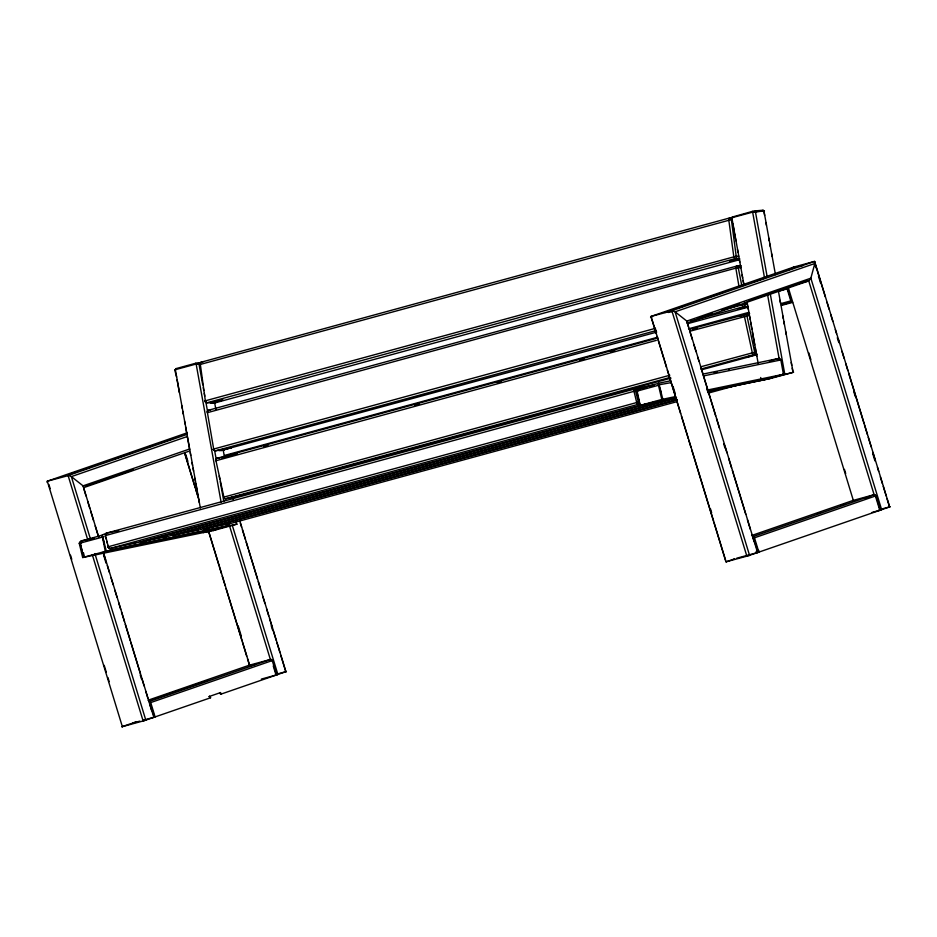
<?xml version="1.0" encoding="UTF-8"?>
<svg xmlns="http://www.w3.org/2000/svg" width="937" height="937" viewBox="0 0 937 937"><rect width="100%" height="100%" fill="white"/><g stroke="black" fill="none" stroke-linecap="round" stroke-linejoin="round"><path stroke-width="1.41" d="M108.575 547.805A2.073 1.534 78.3 0 0 110.097 548.461L134.729 543.378L662.799 399.197L658.793 383.21L636.492 389.862L635.754 391.479L639.186 405.639L676.081 398.026M83.897 487.463L83.065 485.858L71.364 476.605L68.741 475.492L47.307 481.196L47.166 482.485M651.59 317.174L651.73 317.784M108.013 547.442L107.685 544.971M763.327 211.282L763.046 210.204L753.699 211.024L732.172 217.079M223.615 497.711L224.447 497.032M213.413 449.772L213.589 449.221A2.073 1.511 86.8 0 0 215.416 450.849L231.392 447.71L221.05 450.533A2.073 1.511 86.8 0 1 219.914 450.228M205.062 401.633L205.976 401.13M102.356 536.55L105.295 551.354L237.12 524.099L215.17 530.073M754.8 352.734L746.777 315.078M744.599 304.794L744.587 301.749M736.259 256.656L731.258 218.825M658.98 384.486L658.477 385.271L661.803 399.467L675.577 396.562M83.569 557.281L80.125 543.12L81.039 542.289M792.491 268.041L793.686 267.08L814.476 261.411L815.272 261.821L810.856 278.184L808.748 280.901L687.243 322.925L688.496 327.036M213.086 449.21L654.038 328.711M763.737 211.118L764.475 210.942L753.266 211.879M754.636 352.511L755.866 351.996M744.435 304.548L747.117 304.068M687.243 322.925L687.699 322.234L686.809 321.086L675.097 311.822L672.485 310.709L651.051 316.425L650.594 317.128L651.484 318.275M637.781 390.272L636.633 391.233L640.065 405.393L675.554 398.073M736.107 256.41L738.813 256.117M106.584 534.219C104.768 532.72 99.404 536.444 102.683 537.018M670.248 380.855L658.793 383.21L658.242 384.943L670.693 382.694M143.783 720.811L154.336 717.192L142.623 720.366M276.04 675.085L286.406 671.513L275.548 674.488M725.952 561.837L747.41 556.028M814.476 261.411L671.841 310.744L746.883 556.215L758.08 552.408L736.669 558.229M875.802 497.278L879.784 510.302L890.15 506.73L879.293 509.705M203.306 532.626L226.895 526.207L106.291 551.085L102.285 535.097L80.699 541.293L80.242 543.085L83.686 557.257M646.6 387.11L638.015 388.89L636.867 390.038L640.182 405.37M187.306 432.777L47.307 481.196L122.36 726.667L143.666 720.811M71.68 473.642L75.616 472.283M82.163 470.023L91.346 466.849M114.935 458.685L118.87 457.326M120.182 456.869L124.117 455.511M128.053 454.152L131.976 452.794M147.706 447.347L151.642 445.989M160.824 442.814L164.748 441.456M166.06 440.999L172.619 438.739M186.955 434.417L68.096 475.527L87.691 539.618M186.744 436.701L71.364 476.605L90.62 539.595M189.192 449.151L83.065 485.858L98.654 536.854M85.454 486.162L103.164 480.037M104.522 479.568L122.22 473.443M123.59 472.974L133.113 469.671M83.498 487.708L188.805 451.283M793.686 267.08L651.051 316.425L726.093 561.884M664.93 312.501L674.113 309.327M678.037 307.957L684.596 305.696M710.82 296.631L722.614 292.543M740.968 286.195L744.903 284.836M754.074 281.662L765.869 277.586M786.846 270.325L793.405 268.064M697.362 318.557L706.896 315.254M708.267 314.785L712.343 313.368M721.877 310.077L725.964 308.66M727.323 308.191L739.586 303.951M749.12 300.66L766.817 294.534M768.176 294.066L788.614 286.991M789.973 286.523L807.671 280.397M148.034 700.244L249.289 665.223L270.664 659.39A1.569 1.16 70.9 0 1 272.245 660.585L276.626 674.921L220.57 694.27L220.09 692.689L221.155 694.106L220.57 694.27M149.627 700.571L167.184 694.504M168.531 694.036L188.782 687.032M190.129 686.563L207.686 680.496M149.159 701.415L270.664 659.39L270.91 660.187M130.829 723.669L121.728 726.807L122.36 726.667M132.094 723.235L136.24 721.806M208.822 696.648L220.675 692.525M149.405 702.211L154.535 717.11L210.591 697.76L209.513 696.343L210.591 697.76M751.779 535.472L853.033 500.452L874.408 494.619A1.569 1.16 70.9 0 1 875.99 495.814L880.37 510.138L758.279 552.326L752.903 536.643L874.408 494.619L874.654 495.404M816.818 513.851L820.871 512.445M841.121 505.441L845.174 504.036M726.538 561.673L734.573 558.897L733.976 559.049M756.136 551.436L758.841 550.499M94.379 538.119L81.507 540.778L79.715 542.125L79.247 543.366L82.679 557.527L213.905 530.389M276.965 674.757L277.891 674.488L232.388 525.645M145.235 720.366L145.821 720.166L94.895 553.591M881.049 509.904L881.635 509.705L810.856 278.184L686.809 321.086L757.6 552.607M748.628 555.664L749.565 555.383L675.097 311.822L815.202 263.367L889.67 506.929M201.443 362.478L196.02 363.158L175.933 368.639L175.641 369.787M763.175 210.462L763.046 210.204M196.676 363.884L174.727 369.846L176.554 377.002M753.184 211.996L731.399 217.852L732.289 220.851M276.591 674.909L275.209 675.308M880.323 510.126L878.953 510.524M175.933 368.639L175.664 368.967M205.027 532.193L226.063 526.453M782.922 374.472L760.61 380.539L772.217 378.079M771.666 378.197L793.616 372.212L761.781 380.235M132.925 723.013L132.281 723.188L139.847 721.115M144.04 720.705L143.138 720.986L92.271 554.622M732.582 217.934L729.923 217.888L201.455 362.127A2.073 1.394 74.7 0 0 200.307 364.13L205.32 400.696A2.073 1.394 74.7 0 0 207.018 402.758L735.475 258.518A2.073 1.499 -89.2 0 0 736.681 256.082L204.688 400.989L205.262 401.13A2.073 1.499 -89.2 0 0 207.018 402.758L211.293 402.816L223.053 400.017L212.722 402.84A2.073 1.499 -89.2 0 1 211.598 402.523M738.461 258.94L729.419 261.4L739.89 258.952M739.27 259.783L215.006 402.875L212.722 402.84M738.555 266.483L741.132 265.78M798.945 266.553L803.103 265.417M668.456 312.489L672.989 311.33M797.668 283.934L808.748 280.901L874.362 495.497M778.717 291.161L787.127 288.865A1.991 1.335 74.7 0 1 786.998 288.104M722.544 310.018L744.997 304.185A2.073 1.511 86.8 0 1 743.873 306.622L690.745 321.122M655.795 330.656L215.416 450.849A2.073 1.394 74.7 0 1 213.659 448.905L207.382 412.362A2.073 1.394 74.7 0 1 208.447 410.254L736.904 266.026L740.429 265.827M748.218 306.657L737.77 309.198L748.101 306.387L743.873 306.622A2.073 1.394 74.7 0 1 742.116 304.677M656.708 332.12L221.05 450.533M687.465 323.722L747.574 307.313M224.693 455.405L657.692 337.226M688.519 328.817L748.768 312.372M781.001 303.576L790.805 300.894A1.991 1.335 74.7 0 0 792.655 302.358L781.446 305.415M657.259 338.163L216.869 458.345A2.073 1.523 81.3 0 0 215.838 460.77L656.31 340.389M689.409 329.379L748.792 313.59M221.027 457.713L230.069 455.241M749.483 313.485L739.152 316.296L744.411 315.031M782.477 304.56L790.875 302.264M222.046 457.678A2.073 1.523 81.3 0 1 222.409 457.502L226.285 456.448M228.874 455.733L232.739 454.679L231.357 454.89M747 314.328L749.577 313.626M233.02 454.867L237.213 453.731M263.777 446.48L267.97 445.333M414.763 405.264L418.956 404.128M497.242 382.753L501.436 381.605M579.734 360.241L583.927 359.094M610.491 351.843L614.684 350.707M692.97 329.332L697.163 328.196M689.866 331.229L749.331 315.418M669.826 375.233L223.756 497.137A2.073 1.523 81.3 0 0 225.676 498.753L241.547 495.087L240.165 495.298M700.583 366.835L755.175 352.101A2.073 1.523 81.3 0 1 754.133 354.526L701.005 369.026M668.854 377.798L225.676 498.753A2.073 1.394 74.7 0 1 223.849 496.95L215.932 460.582A2.073 1.394 74.7 0 1 216.869 458.345L219.645 457.924M757.084 354.385L747.949 356.704L749.342 356.493M671.009 378.138L231.216 497.91A2.073 1.523 81.3 0 1 230.045 497.606M701.766 369.74L756.3 354.865M649.704 386.524L653.897 385.376M659.414 385.025L635.754 391.479L637.945 390.963M769.3 361.05L778.998 358.402A1.991 1.441 78.6 0 1 780.837 359.949L783.437 374.285L782.629 374.507M779.959 360.195L780.837 359.949L703.593 375.901M639.467 403.355A2.073 1.534 78.3 0 1 638.566 404.222L110.097 548.461A2.073 1.394 74.7 0 1 108.247 546.728L105.518 535.46A2.073 1.394 74.7 0 1 106.396 533.165L634.853 388.937L654.014 384.978M82.679 557.527L106.291 551.085M656.052 401.54L141.581 541.961A2.073 1.534 78.3 0 1 140.058 541.305A2.073 1.394 74.7 0 0 141.581 541.961L166.212 536.878L676.491 397.604M676.35 398.096L173.052 535.46A2.073 1.394 74.7 0 1 171.623 534.699M677.205 399.502L197.684 530.377L173.052 535.46A2.073 1.534 78.3 0 1 171.26 534.359M677.064 399.994L204.524 528.96A2.073 1.534 78.3 0 1 203.716 528.89M709.215 391.221L719.007 388.55M676.526 401.774L229.155 523.877L204.524 528.96A2.073 1.394 74.7 0 1 203.095 528.199M708.688 393.001L742.233 383.842M250.87 665.657L254.876 664.556M865.296 497.957L869.302 496.868M875.404 495.978L875.99 495.814L753.898 538.002M150.154 702.773L272.245 660.585L271.343 660.292M261.353 679.091L275.736 675.132M872.031 512.422L879.48 510.349M154.535 717.11L155.12 716.946L150.74 702.621A1.569 1.16 70.9 0 0 149.627 701.415M758.279 552.326L758.865 552.174L754.484 537.838A1.569 1.16 70.9 0 0 752.903 536.643M215.721 529.967L212.98 530.623M763.585 211.059L752.622 212.043L764.487 277.668M638.671 402.008L107.603 546.927L108.224 547.571M784.164 374.144L784.749 374.015L770.331 294.206M227.316 526.137L228.241 525.903L227.726 523.057M636.328 389.909L636.82 390.542L105.412 535.577A2.073 1.534 78.3 0 1 106.396 533.165L118.706 530.623M703.16 374.05L778.998 358.402L779.221 359.304M714.228 372.551L716.957 371.989M707.33 390.061L783.437 374.285M708.185 391.338L760.703 380.492L708.723 391.279M770.073 378.571L761.5 380.34M104.171 536.643L79.247 543.366L80.559 543.097M80.125 543.12L81.449 542.851M753.535 211.891L752.434 212.149L752.282 211.329M198.89 362.666C199.546 363.802 195.564 364.493 195.774 363.216M198.257 363.509L196.114 363.919L221.132 502.314M756.897 354.104L754.133 354.526A2.073 1.394 74.7 0 1 752.306 352.722L744.388 316.355A2.073 1.394 74.7 0 1 745.337 314.118A2.073 1.523 81.3 0 1 747.246 315.734L746.648 315.277M222.409 457.502L223.521 457.326M197.93 363.638L198.878 363.439L202.743 384.814M740.839 267.525L735.838 268.134L207.311 412.69A2.073 1.511 86.8 0 1 207.499 411.132M210.556 410.137L208.447 410.254A2.073 1.511 86.8 0 0 207.756 410.722M732.125 217.841L732.441 216.752M739.047 258.577L735.475 258.518A2.073 1.394 74.7 0 1 733.776 256.469L728.775 219.902A2.073 1.394 74.7 0 1 729.923 217.888A2.073 1.499 -89.2 0 1 731.668 219.516L199.944 364.54M202.79 362.139L201.455 362.127A2.073 1.499 -89.2 0 0 200.495 363.006M636.2 390.108L636.82 390.542M738.133 267.15L741.858 285.914M738.286 266.975L738.731 267.654A2.073 1.511 86.8 0 0 736.904 266.026A2.073 1.394 74.7 0 0 735.838 268.134L738.977 286.406M814.885 262.782L825.31 296.865M826.984 302.323L829.069 309.14M830.732 314.598L832.817 321.414M835.324 329.601L836.565 333.689M838.24 339.147L839.493 343.235M841.988 351.422L844.073 358.239M845.748 363.685L847.833 370.513M848.664 373.231L851.581 382.776M852.002 384.147L864.09 423.688M864.5 425.058L867.428 434.604M868.259 437.333L871.176 446.879M872.839 452.325L874.924 459.142M877.43 467.329L878.683 471.416M880.347 476.874L882.431 483.691M883.263 486.42L886.179 495.966M887.023 498.695L889.108 505.512M814.616 263.531L815.893 267.724M818.469 276.122L820.601 283.126M837.291 337.718L838.58 341.911M853.982 392.31L855.27 396.503M872.815 453.895L874.959 460.899M808.795 352.804L810.892 359.667M844.436 469.39L845.701 473.501M787.97 286.581L853.572 501.166M787.654 288.678L791.343 300.718M787.127 288.865L790.805 300.894M690.171 332.494L692.256 339.335M693.93 344.804L696.015 351.633M697.69 357.102L698.943 361.202M700.618 366.672L710.223 398.108M710.644 399.478L715.657 415.876M716.5 418.605L719.417 428.174M724.851 445.942L726.948 452.782M728.611 458.252L731.539 467.809M732.371 470.55L733.624 474.649M734.046 476.019L745.747 514.284M747.421 519.754L750.35 529.323M752.013 534.793L754.109 541.621M706.873 388.773L708.126 392.908M723.715 443.892L724.98 448.027M655.15 327.903L656.392 331.979M673.012 386.349L675.097 393.153M710.422 508.686L711.663 512.762M651.918 319.669L656.193 333.666M657.048 336.465L663.9 358.859M664.321 360.265L666.465 367.257M667.32 370.056L675.882 398.061M676.303 399.455L680.59 413.451M681.445 416.251L688.285 438.657M688.718 440.05L690.862 447.054M691.717 449.854L713.537 521.241M713.971 522.635L725.519 560.431M232.435 496.739L233.29 499.538M239.708 520.527L285.926 671.712M240.329 523.01L241.582 527.109M242.414 529.827L245.342 539.372M246.173 542.101L248.258 548.918M248.668 550.288L257.429 578.925M258.261 581.654L260.345 588.471M262.852 596.658L264.937 603.475M266.6 608.921L268.685 615.75M269.516 618.467L272.433 628.013M273.264 630.742L276.192 640.287M277.024 643.016L279.94 652.562M280.772 655.291L285.773 671.653M271.215 625.67L272.503 629.875M273.253 665.961L275.642 673.785M229.249 524.954L270.617 660.269M185.772 454.492L187.868 461.355M238.185 625.939L241.114 635.544M184.636 452.723L198.012 496.458M208.459 530.635L249.828 665.949M184.753 453.543L195.294 487.99M195.716 489.372L199.077 500.393M208.775 532.087L218.883 565.163M219.305 566.545L221.413 573.432M222.256 576.196L225.208 585.836M226.051 588.6L242.062 640.967M242.484 642.337L246.689 656.123M247.532 658.875L249.64 665.774M249.535 666.02L249.289 665.223A1.569 1.16 70.9 0 0 248.633 665.879M103.293 552.01L153.855 717.391M83.92 489.079L86.005 495.907M87.68 501.377L89.765 508.217M90.608 510.946L93.536 520.515M95.199 525.985L98.549 536.913M103.562 553.322L105.647 560.15M107.322 565.62L109.406 572.448M111.081 577.918L113.166 584.758M114.841 590.216L116.938 597.056M118.601 602.526L120.697 609.355M121.529 612.095L124.457 621.653M125.289 624.393L130.302 640.791M130.723 642.161L140.339 673.598M142.002 679.067L144.099 685.896M145.762 691.365L147.859 698.206M149.522 703.664L151.618 710.504M103.55 554.927L106.08 563.196M140.199 674.827L141.464 678.962M48.911 484.523L50.153 488.61M70.521 555.208L71.774 559.284M104.183 665.317L106.256 672.11M107.919 677.545L109.172 681.621M659.871 387.965L660.901 392.216M105.858 537.463L106.314 539.337M106.771 541.211L107.228 543.097M103.363 539.853L104.394 544.104M83.475 552.83L84.506 557.082M763.936 210.907L775.449 274.611M778.518 291.594L793.1 372.294M764.123 212.605L764.639 215.428M765.916 222.502L766.419 225.325M768.727 238.057L769.23 240.891M769.745 243.714L770.261 246.548M771.538 253.611L772.041 256.445M779.971 300.285L780.486 303.108M782.782 315.839L783.297 318.662M783.8 321.496L784.316 324.319M785.593 331.393L786.108 334.228M791.215 362.502L791.73 365.336M792.233 368.159L793.007 372.411M755.398 210.79L755.538 211.598M755.386 211.551L767.239 277.106M767.579 294.78L779.174 358.976M731.832 217.712L743.955 284.766M747.047 301.878L758.138 363.228M760.715 377.494L761.231 380.352M732.804 223.697L734.093 230.818M734.608 233.676L735.896 240.797M737.431 249.347L737.946 252.194M739.234 259.326L739.75 262.173M740.265 265.03L740.78 267.877M742.069 274.998L742.584 277.856M743.1 280.702L743.615 283.548M747.738 306.352L748.253 309.21M749.541 316.331L750.057 319.177M750.572 322.035L751.087 324.881M751.345 326.31L751.861 329.156M752.376 332.003L754.695 344.828M755.21 347.686L755.726 350.532M756.241 353.39L756.756 356.236M214.596 402.43L215.873 409.504M223.287 450.568L224.318 456.225M236.089 521.347L236.592 524.181M203.259 387.66L203.774 390.518M204.289 393.364L204.805 396.21M205.835 401.914L207.639 411.893M214.596 450.369L216.142 458.919M219.235 476.019L219.75 478.877M220.265 481.723L223.873 501.67M175.336 369.6L200.342 507.983M177.07 379.86L179.389 392.685M181.708 405.51L182.223 408.356M182.738 411.214L183.254 414.06M184.542 421.181L185.057 424.039M185.573 426.885L186.85 434.018M187.365 436.865L189.684 449.69M190.199 452.536L190.715 455.394M192.003 462.515L192.518 465.361M193.034 468.219L193.549 471.065M194.837 478.198L195.353 481.044M195.868 483.89L197.157 491.023M197.672 493.869L198.187 496.715M198.703 499.573L199.218 502.419M223.756 497.137L223.826 497.852M213.589 449.221L213.613 449.924M205.262 401.13L205.273 401.809M852.635 500.674A1.569 1.16 70.9 0 1 853.033 500.452M133.546 543.073A2.073 1.534 78.3 0 0 134.729 543.378A2.073 1.394 74.7 0 0 135.678 542.125M638.566 404.222A2.073 1.394 74.7 0 1 636.703 402.5L633.974 391.233A2.073 1.394 74.7 0 1 634.853 388.937A2.073 1.534 78.3 0 1 636.645 390.038M227.632 523.221A2.073 1.534 78.3 0 0 229.155 523.877A2.073 1.394 74.7 0 0 229.776 523.467M728.939 369.588A2.073 1.394 74.7 0 1 729.279 369.436M229.823 498.121A2.073 1.523 81.3 0 1 229.225 498.121M231.931 496.903A2.073 1.523 81.3 0 0 233.43 497.57A2.073 1.394 74.7 0 0 234.063 497.196M196.161 529.721A2.073 1.534 78.3 0 0 197.684 530.377A2.073 1.394 74.7 0 0 198.304 529.967M211.293 402.816A2.073 1.499 -89.2 0 1 210.169 402.5M213.882 402.559A2.073 1.499 -89.2 0 0 215.006 402.875A2.073 1.394 74.7 0 0 216.178 401.387M219.645 450.615A2.073 1.511 86.8 0 1 218.497 450.299M222.526 450.334A2.073 1.511 86.8 0 0 223.311 450.404A2.073 1.394 74.7 0 0 224.365 449.327M165.017 536.573A2.073 1.534 78.3 0 0 166.212 536.878A2.073 1.394 74.7 0 0 166.833 536.468"/></g></svg>
